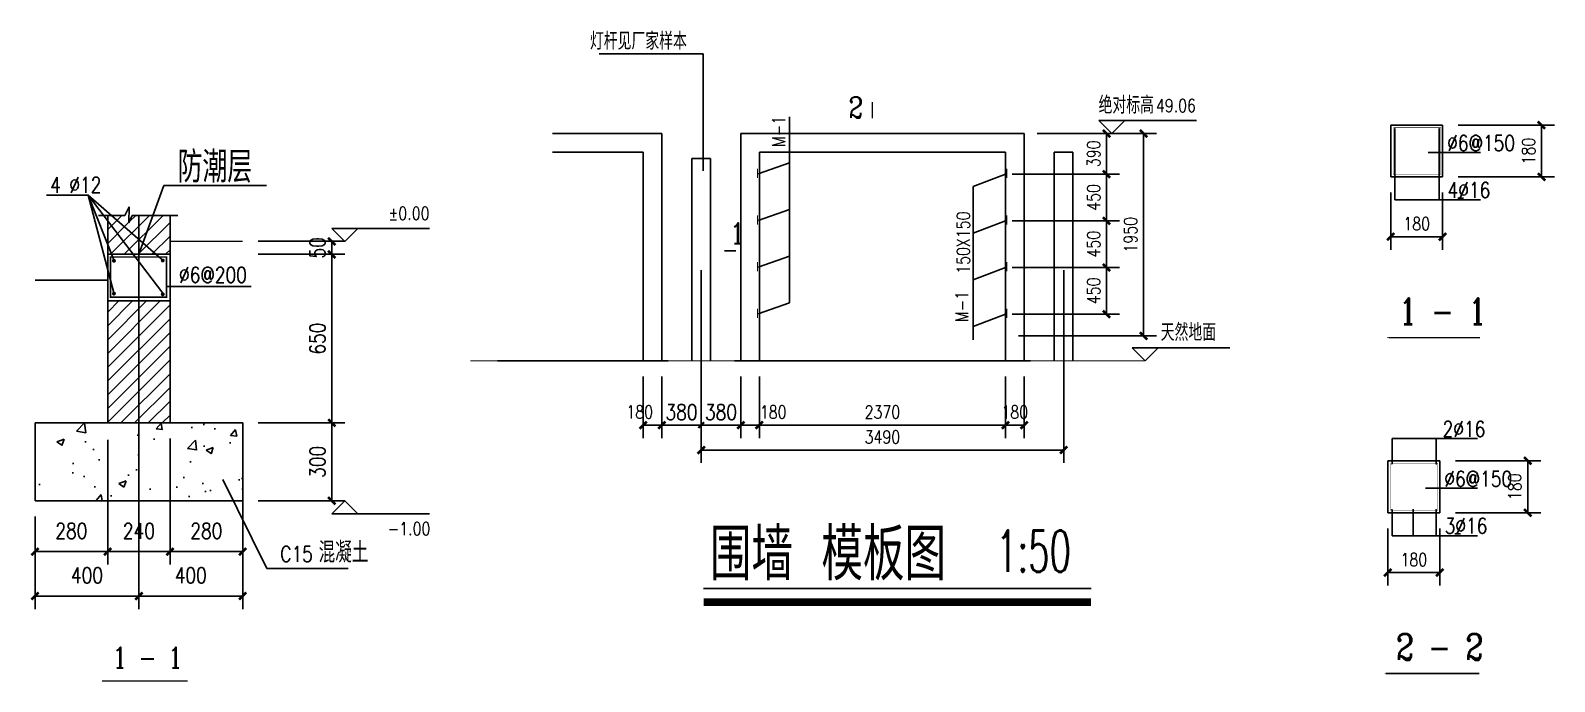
# Model space of a CAD drawing. Extents: x 782421 to 818568, y -186942 to -170294.
# Drawn here: x 803890 to 818568, y -176567 to -170294 of the extents above; entities that cross this region are included whole.
import ezdxf
from ezdxf.enums import TextEntityAlignment as Align

# ---------------------------------------------------------------- set-up
doc = ezdxf.new("R2010")
doc.units = 0
doc.header["$LTSCALE"] = 700
doc.header["$MEASUREMENT"] = 0
doc.linetypes.add('DOTE', pattern=[2.42, 2, -0.2, 0.02, -0.2])
doc.layers.get('0').update_dxf_attribs({"color": 150, "linetype": 'CONTINUOUS'})
for name, color, linetype in [('12', 7, 'CONTINUOUS'), ('DIM', 3, 'CONTINUOUS'), ('DOTE', 1, 'DOTE'), ('PO', 4, 'CONTINUOUS'), ('PUB_DIM', 3, 'CONTINUOUS'), ('WALL', 4, 'CONTINUOUS')]:
    doc.layers.add(name, color=color, linetype=linetype)
doc.styles.add('_HZTXT1', font='complex.shx', dxfattribs={"width": 0.8, "bigfont": 'hztxt.shx'})
doc.styles.add('_ROMANS', font='ROMANS.shx', dxfattribs={"width": 0.6})
doc.styles.add('DIM_FONT', font='SIMPLEX', dxfattribs={"width": 0.8})
doc.dimstyles.new('DIMN50', dxfattribs={"dimscale": 0.5, "dimtxt": 250, "dimasz": 1, "dimexe": 250, "dimexo": 300, "dimgap": 125, "dimtad": 1, "dimdec": 0, "dimzin": 0, "dimtxsty": 'DIM_FONT', "dimblk": '_DIMX', "dimblk1": '_DIMX', "dimblk2": '_DIMX', "dimsah": 1, "dimcen": 9, "dimdle": 48, "dimclrd": 256, "dimclrt": 7, "dimazin": 3, "dimtfac": 1, "dimtdec": 0, "dimtix": 1, "dimtmove": 0, "dimatfit": 3, "dimtolj": 1, "dimtzin": 0})
doc.dimstyles.new('NORMAL', dxfattribs={"dimtxt": 250, "dimasz": 1, "dimexe": 250, "dimexo": 300, "dimgap": 125, "dimtad": 1, "dimdec": 0, "dimzin": 0, "dimtxsty": 'DIM_FONT', "dimblk": '_DIMX', "dimblk1": '_DIMX', "dimblk2": '_DIMX', "dimsah": 1, "dimcen": 9, "dimdle": 48, "dimclrd": 256, "dimclrt": 7, "dimazin": 3, "dimtfac": 1, "dimtdec": 0, "dimtix": 1, "dimtmove": 0, "dimatfit": 3, "dimtolj": 1, "dimtzin": 0})
pattern_1 = [(45, (-759770.42, 149913.487), (-26.5165043, 26.5165043), [])]

# ---------------------------------------------------------------- blocks, each defined once
blk = doc.blocks.new('_DIMX')
blk.add_lwpolyline([(-70, -70, 50, 50, 0), (70, 70, 50, 50, 0)], format="xyseb")
blk = doc.blocks.new('*D4')
at = {"color": 0, "linetype": 'BYBLOCK'}
for p, q in [((851967, -133638), (851967, -135495)), ((855458, -133638), (855458, -135495))]:
    blk.add_line(p, q, dxfattribs=at)
at = {"linetype": 'BYBLOCK'}
blk.add_line((851968, -135370), (855457, -135370), dxfattribs=at)
at = {"linetype": 'BYBLOCK', "xscale": 0.5, "yscale": 0.5, "zscale": 0.5, "rotation": 180}
blk.add_blockref('_DIMX', (851967, -135370), dxfattribs=at)
at = {"linetype": 'BYBLOCK', "xscale": 0.5, "yscale": 0.5, "zscale": 0.5}
blk.add_blockref('_DIMX', (855458, -135370), dxfattribs=at)
at = {"color": 7, "linetype": 'BYBLOCK', "insert": (853712, -135245), "char_height": 125, "attachment_point": 5, "style": 'DIM_FONT'}
blk.add_mtext('\\A1;3490', dxfattribs=at)
blk = doc.blocks.new('*D20')
at = {"color": 0, "linetype": 'BYBLOCK'}
for p, q in [((818403, -147383), (819330, -147383)), ((818403, -147883), (819330, -147883))]:
    blk.add_line(p, q, dxfattribs=at)
at = {"linetype": 'BYBLOCK'}
blk.add_line((819205, -147383), (819205, -147882), dxfattribs=at)
at = {"linetype": 'BYBLOCK', "xscale": 0.5, "yscale": 0.5, "zscale": 0.5}
for p, rotation in [((819205, -147383), 90), ((819205, -147883), 270)]:
    blk.add_blockref('_DIMX', p, dxfattribs=dict(at, rotation=rotation))
at = {"color": 7, "linetype": 'BYBLOCK', "insert": (819080, -147633), "char_height": 125, "attachment_point": 5, "rotation": 90, "style": 'DIM_FONT'}
blk.add_mtext('\\A1;180', dxfattribs=at)
blk = doc.blocks.new('*D21')
at = {"color": 0, "linetype": 'BYBLOCK'}
for p, q in [((861346, -133214), (861346, -133765)), ((861846, -133214), (861846, -133765))]:
    blk.add_line(p, q, dxfattribs=at)
at = {"linetype": 'BYBLOCK'}
blk.add_line((861347, -133640), (861846, -133640), dxfattribs=at)
at = {"linetype": 'BYBLOCK', "xscale": 0.5, "yscale": 0.5, "zscale": 0.5, "rotation": 180}
blk.add_blockref('_DIMX', (861346, -133640), dxfattribs=at)
at = {"linetype": 'BYBLOCK', "xscale": 0.5, "yscale": 0.5, "zscale": 0.5}
blk.add_blockref('_DIMX', (861846, -133640), dxfattribs=at)
at = {"color": 7, "linetype": 'BYBLOCK', "insert": (861596, -133515), "char_height": 125, "attachment_point": 5, "style": 'DIM_FONT'}
blk.add_mtext('\\A1;180', dxfattribs=at)
blk = doc.blocks.new('*D22')
at = {"color": 0, "linetype": 'BYBLOCK'}
for p, q in [((852348, -134661), (852348, -135255)), ((852527, -134661), (852527, -135255))]:
    blk.add_line(p, q, dxfattribs=at)
at = {"linetype": 'BYBLOCK'}
blk.add_line((852348, -135130), (852527, -135130), dxfattribs=at)
at = {"linetype": 'BYBLOCK', "xscale": 0.5, "yscale": 0.5, "zscale": 0.5, "rotation": 180}
blk.add_blockref('_DIMX', (852348, -135130), dxfattribs=at)
at = {"linetype": 'BYBLOCK', "xscale": 0.5, "yscale": 0.5, "zscale": 0.5}
blk.add_blockref('_DIMX', (852527, -135130), dxfattribs=at)
at = {"color": 7, "linetype": 'BYBLOCK', "insert": (852660, -135005), "char_height": 125, "attachment_point": 5, "style": 'DIM_FONT'}
blk.add_mtext('\\A1;180', dxfattribs=at)
blk = doc.blocks.new('*D23')
at = {"color": 0, "linetype": 'BYBLOCK'}
for p, q in [((852527, -134661), (852527, -135255)), ((854897, -134661), (854897, -135255))]:
    blk.add_line(p, q, dxfattribs=at)
at = {"linetype": 'BYBLOCK'}
blk.add_line((852528, -135130), (854897, -135130), dxfattribs=at)
at = {"linetype": 'BYBLOCK', "xscale": 0.5, "yscale": 0.5, "zscale": 0.5, "rotation": 180}
blk.add_blockref('_DIMX', (852527, -135130), dxfattribs=at)
at = {"linetype": 'BYBLOCK', "xscale": 0.5, "yscale": 0.5, "zscale": 0.5}
blk.add_blockref('_DIMX', (854897, -135130), dxfattribs=at)
at = {"color": 7, "linetype": 'BYBLOCK', "insert": (853712, -135005), "char_height": 125, "attachment_point": 5, "style": 'DIM_FONT'}
blk.add_mtext('\\A1;2370', dxfattribs=at)
blk = doc.blocks.new('*D24')
at = {"color": 0, "linetype": 'BYBLOCK'}
for p, q in [((854897, -134661), (854897, -135255)), ((855077, -134661), (855077, -135255))]:
    blk.add_line(p, q, dxfattribs=at)
at = {"linetype": 'BYBLOCK'}
for p, q in [((854897, -135130), (854896, -135130)), ((854897, -135130), (855077, -135130)), ((855078, -135130), (855078, -135130))]:
    blk.add_line(p, q, dxfattribs=at)
at = {"linetype": 'BYBLOCK', "xscale": 0.5, "yscale": 0.5, "zscale": 0.5}
blk.add_blockref('_DIMX', (854897, -135130), dxfattribs=at)
at = {"linetype": 'BYBLOCK', "xscale": 0.5, "yscale": 0.5, "zscale": 0.5, "rotation": 180}
blk.add_blockref('_DIMX', (855077, -135130), dxfattribs=at)
at = {"color": 7, "linetype": 'BYBLOCK', "insert": (854987, -135005), "char_height": 125, "attachment_point": 5, "style": 'DIM_FONT'}
blk.add_mtext('\\A1;180', dxfattribs=at)
blk = doc.blocks.new('*D25')
at = {"color": 0, "linetype": 'BYBLOCK'}
for p, q in [((820634, -147401), (821456, -147401)), ((820634, -147901), (821456, -147901))]:
    blk.add_line(p, q, dxfattribs=at)
at = {"linetype": 'BYBLOCK'}
blk.add_line((821331, -147402), (821331, -147901), dxfattribs=at)
at = {"linetype": 'BYBLOCK', "xscale": 0.5, "yscale": 0.5, "zscale": 0.5}
for p, rotation in [((821331, -147401), 90), ((821331, -147901), 270)]:
    blk.add_blockref('_DIMX', p, dxfattribs=dict(at, rotation=rotation))
at = {"color": 7, "linetype": 'BYBLOCK', "insert": (821206, -147651), "char_height": 125, "attachment_point": 5, "rotation": 90, "style": 'DIM_FONT'}
blk.add_mtext('\\A1;180', dxfattribs=at)
blk = doc.blocks.new('*D26')
at = {"color": 0, "linetype": 'BYBLOCK'}
for p, q in [((861337, -136546), (861337, -137097)), ((861837, -136546), (861837, -137097))]:
    blk.add_line(p, q, dxfattribs=at)
at = {"linetype": 'BYBLOCK'}
blk.add_line((861338, -136972), (861837, -136972), dxfattribs=at)
at = {"linetype": 'BYBLOCK', "xscale": 0.5, "yscale": 0.5, "zscale": 0.5, "rotation": 180}
blk.add_blockref('_DIMX', (861337, -136972), dxfattribs=at)
at = {"linetype": 'BYBLOCK', "xscale": 0.5, "yscale": 0.5, "zscale": 0.5}
blk.add_blockref('_DIMX', (861837, -136972), dxfattribs=at)
at = {"color": 7, "linetype": 'BYBLOCK', "insert": (861587, -136847), "char_height": 125, "attachment_point": 5, "style": 'DIM_FONT'}
blk.add_mtext('\\A1;180', dxfattribs=at)
blk = doc.blocks.new('*D27')
at = {"color": 0, "linetype": 'BYBLOCK'}
for p, q in [((814973, -147140), (815766, -147140)), ((814733, -147530), (815766, -147530))]:
    blk.add_line(p, q, dxfattribs=at)
at = {"linetype": 'BYBLOCK'}
blk.add_line((815641, -147140), (815641, -147529), dxfattribs=at)
at = {"linetype": 'BYBLOCK', "xscale": 0.5, "yscale": 0.5, "zscale": 0.5}
for p, rotation in [((815641, -147140), 90), ((815641, -147530), 270)]:
    blk.add_blockref('_DIMX', p, dxfattribs=dict(at, rotation=rotation))
at = {"color": 7, "linetype": 'BYBLOCK', "insert": (815516, -147335), "char_height": 125, "attachment_point": 5, "rotation": 90, "style": 'DIM_FONT'}
blk.add_mtext('\\A1;390', dxfattribs=at)
blk = doc.blocks.new('*D28')
at = {"color": 0, "linetype": 'BYBLOCK'}
for p, q in [((814733, -147530), (815766, -147530)), ((814733, -147980), (815766, -147980))]:
    blk.add_line(p, q, dxfattribs=at)
at = {"linetype": 'BYBLOCK'}
blk.add_line((815641, -147530), (815641, -147979), dxfattribs=at)
at = {"linetype": 'BYBLOCK', "xscale": 0.5, "yscale": 0.5, "zscale": 0.5}
for p, rotation in [((815641, -147530), 90), ((815641, -147980), 270)]:
    blk.add_blockref('_DIMX', p, dxfattribs=dict(at, rotation=rotation))
at = {"color": 7, "linetype": 'BYBLOCK', "insert": (815516, -147755), "char_height": 125, "attachment_point": 5, "rotation": 90, "style": 'DIM_FONT'}
blk.add_mtext('\\A1;450', dxfattribs=at)
blk = doc.blocks.new('*D29')
at = {"color": 0, "linetype": 'BYBLOCK'}
for p, q in [((814733, -147980), (815766, -147980)), ((814733, -148430), (815766, -148430))]:
    blk.add_line(p, q, dxfattribs=at)
at = {"linetype": 'BYBLOCK'}
blk.add_line((815641, -147980), (815641, -148429), dxfattribs=at)
at = {"linetype": 'BYBLOCK', "xscale": 0.5, "yscale": 0.5, "zscale": 0.5}
for p, rotation in [((815641, -147980), 90), ((815641, -148430), 270)]:
    blk.add_blockref('_DIMX', p, dxfattribs=dict(at, rotation=rotation))
at = {"color": 7, "linetype": 'BYBLOCK', "insert": (815516, -148205), "char_height": 125, "attachment_point": 5, "rotation": 90, "style": 'DIM_FONT'}
blk.add_mtext('\\A1;450', dxfattribs=at)
blk = doc.blocks.new('*D30')
at = {"color": 0, "linetype": 'BYBLOCK'}
for p, q in [((814733, -148430), (815766, -148430)), ((814733, -148880), (815766, -148880))]:
    blk.add_line(p, q, dxfattribs=at)
at = {"linetype": 'BYBLOCK'}
blk.add_line((815641, -148430), (815641, -148879), dxfattribs=at)
at = {"linetype": 'BYBLOCK', "xscale": 0.5, "yscale": 0.5, "zscale": 0.5}
for p, rotation in [((815641, -148430), 90), ((815641, -148880), 270)]:
    blk.add_blockref('_DIMX', p, dxfattribs=dict(at, rotation=rotation))
at = {"color": 7, "linetype": 'BYBLOCK', "insert": (815516, -148655), "char_height": 125, "attachment_point": 5, "rotation": 90, "style": 'DIM_FONT'}
blk.add_mtext('\\A1;450', dxfattribs=at)
blk = doc.blocks.new('*D32')
at = {"color": 0, "linetype": 'BYBLOCK'}
for p, q in [((760648, -149196.3), (760981.1, -149196.3)), ((760648, -149496.3), (760981.1, -149496.3))]:
    blk.add_line(p, q, dxfattribs=at)
at = {"linetype": 'BYBLOCK'}
blk.add_line((760931.1, -149496.1), (760931.1, -149196.5), dxfattribs=at)
at = {"linetype": 'BYBLOCK', "xscale": 0.2, "yscale": 0.2, "zscale": 0.2}
for p, rotation in [((760931.1, -149196.3), 90), ((760931.1, -149496.3), 270)]:
    blk.add_blockref('_DIMX', p, dxfattribs=dict(at, rotation=rotation))
at = {"color": 7, "linetype": 'BYBLOCK', "insert": (760876.1, -149346.3), "char_height": 60, "attachment_point": 5, "rotation": 90, "style": 'DIM_FONT'}
blk.add_mtext('\\A1;300', dxfattribs=at)
blk = doc.blocks.new('*D33')
at = {"color": 0, "linetype": 'BYBLOCK'}
for p, q in [((769595.4, -149556.3), (769595.4, -149913.5)), ((769995.4, -149556.3), (769995.4, -149913.5))]:
    blk.add_line(p, q, dxfattribs=at)
at = {"linetype": 'BYBLOCK'}
blk.add_line((769595.6, -149863.5), (769995.2, -149863.5), dxfattribs=at)
at = {"linetype": 'BYBLOCK', "xscale": 0.2, "yscale": 0.2, "zscale": 0.2, "rotation": 180}
blk.add_blockref('_DIMX', (769595.4, -149863.5), dxfattribs=at)
at = {"linetype": 'BYBLOCK', "xscale": 0.2, "yscale": 0.2, "zscale": 0.2}
blk.add_blockref('_DIMX', (769995.4, -149863.5), dxfattribs=at)
at = {"color": 7, "linetype": 'BYBLOCK', "insert": (769795.4, -149783.5), "char_height": 60, "attachment_point": 5, "style": 'DIM_FONT'}
blk.add_mtext('\\A1;400', dxfattribs=at)
blk = doc.blocks.new('*D34')
at = {"color": 0, "linetype": 'BYBLOCK'}
blk.add_line((770395.4, -149556.3), (770395.4, -149913.5), dxfattribs=at)
at = {"linetype": 'BYBLOCK'}
blk.add_line((769995.6, -149863.5), (770395.2, -149863.5), dxfattribs=at)
at = {"linetype": 'BYBLOCK', "xscale": 0.2, "yscale": 0.2, "zscale": 0.2, "rotation": 180}
blk.add_blockref('_DIMX', (769995.4, -149863.5), dxfattribs=at)
at = {"linetype": 'BYBLOCK', "xscale": 0.2, "yscale": 0.2, "zscale": 0.2}
blk.add_blockref('_DIMX', (770395.4, -149863.5), dxfattribs=at)
at = {"color": 7, "linetype": 'BYBLOCK', "insert": (770195.4, -149783.5), "char_height": 60, "attachment_point": 5, "style": 'DIM_FONT'}
blk.add_mtext('\\A1;400', dxfattribs=at)
blk = doc.blocks.new('*D35')
at = {"color": 0, "linetype": 'BYBLOCK'}
for p, q in [((769875.4, -149261.2), (769875.4, -149742.4)), ((769595.4, -149556.3), (769595.4, -149742.4))]:
    blk.add_line(p, q, dxfattribs=at)
at = {"linetype": 'BYBLOCK'}
blk.add_line((769875.2, -149692.4), (769595.6, -149692.4), dxfattribs=at)
at = {"linetype": 'BYBLOCK', "xscale": 0.2, "yscale": 0.2, "zscale": 0.2, "rotation": 180}
blk.add_blockref('_DIMX', (769595.4, -149692.4), dxfattribs=at)
at = {"linetype": 'BYBLOCK', "xscale": 0.2, "yscale": 0.2, "zscale": 0.2}
blk.add_blockref('_DIMX', (769875.4, -149692.4), dxfattribs=at)
at = {"color": 7, "linetype": 'BYBLOCK', "insert": (769735.4, -149612.4), "char_height": 60, "attachment_point": 5, "style": 'DIM_FONT'}
blk.add_mtext('\\A1;280', dxfattribs=at)
blk = doc.blocks.new('*D36')
at = {"color": 0, "linetype": 'BYBLOCK'}
for p, q in [((770115.4, -149256.3), (770115.4, -149742.4)), ((770395.4, -149256.3), (770395.4, -149742.4))]:
    blk.add_line(p, q, dxfattribs=at)
at = {"linetype": 'BYBLOCK'}
blk.add_line((770395.2, -149692.4), (770115.6, -149692.4), dxfattribs=at)
at = {"linetype": 'BYBLOCK', "xscale": 0.2, "yscale": 0.2, "zscale": 0.2, "rotation": 180}
blk.add_blockref('_DIMX', (770115.4, -149692.4), dxfattribs=at)
at = {"linetype": 'BYBLOCK', "xscale": 0.2, "yscale": 0.2, "zscale": 0.2}
blk.add_blockref('_DIMX', (770395.4, -149692.4), dxfattribs=at)
at = {"color": 7, "linetype": 'BYBLOCK', "insert": (770255.4, -149612.4), "char_height": 60, "attachment_point": 5, "style": 'DIM_FONT'}
blk.add_mtext('\\A1;280', dxfattribs=at)
blk = doc.blocks.new('*D37')
at = {"color": 0, "linetype": 'BYBLOCK'}
blk.add_line((769875.4, -149561.8), (769875.4, -149742.4), dxfattribs=at)
at = {"linetype": 'BYBLOCK'}
blk.add_line((770115.2, -149692.4), (769875.6, -149692.4), dxfattribs=at)
at = {"linetype": 'BYBLOCK', "xscale": 0.2, "yscale": 0.2, "zscale": 0.2, "rotation": 180}
blk.add_blockref('_DIMX', (769875.4, -149692.4), dxfattribs=at)
at = {"linetype": 'BYBLOCK', "xscale": 0.2, "yscale": 0.2, "zscale": 0.2}
blk.add_blockref('_DIMX', (770115.4, -149692.4), dxfattribs=at)
at = {"color": 7, "linetype": 'BYBLOCK', "insert": (769995.4, -149612.4), "char_height": 60, "attachment_point": 5, "style": 'DIM_FONT'}
blk.add_mtext('\\A1;240', dxfattribs=at)
blk = doc.blocks.new('*D38')
at = {"color": 0, "linetype": 'BYBLOCK'}
blk.add_line((760648, -148546.3), (760981.1, -148546.3), dxfattribs=at)
at = {"linetype": 'BYBLOCK'}
blk.add_line((760931.1, -149196.1), (760931.1, -148546.5), dxfattribs=at)
at = {"linetype": 'BYBLOCK', "xscale": 0.2, "yscale": 0.2, "zscale": 0.2}
for p, rotation in [((760931.1, -148546.3), 90), ((760931.1, -149196.3), 270)]:
    blk.add_blockref('_DIMX', p, dxfattribs=dict(at, rotation=rotation))
at = {"color": 7, "linetype": 'BYBLOCK', "insert": (760876.1, -148871.3), "char_height": 60, "attachment_point": 5, "rotation": 90, "style": 'DIM_FONT'}
blk.add_mtext('\\A1;650', dxfattribs=at)
blk = doc.blocks.new('*D39')
at = {"color": 0, "linetype": 'BYBLOCK'}
blk.add_line((760648, -148496.3), (760981.1, -148496.3), dxfattribs=at)
at = {"linetype": 'BYBLOCK'}
for p, q in [((760931.1, -148496.1), (760931.1, -148495.9)), ((760931.1, -148546.3), (760931.1, -148496.3)), ((760931.1, -148546.5), (760931.1, -148546.7))]:
    blk.add_line(p, q, dxfattribs=at)
at = {"linetype": 'BYBLOCK', "xscale": 0.2, "yscale": 0.2, "zscale": 0.2}
for p, rotation in [((760931.1, -148496.3), 270), ((760931.1, -148546.3), 90)]:
    blk.add_blockref('_DIMX', p, dxfattribs=dict(at, rotation=rotation))
at = {"color": 7, "linetype": 'BYBLOCK', "insert": (760876.1, -148521.3), "char_height": 60, "attachment_point": 5, "rotation": 90, "style": 'DIM_FONT'}
blk.add_mtext('\\A1;50', dxfattribs=at)
blk = doc.blocks.new('*D41')
at = {"color": 0, "linetype": 'BYBLOCK'}
for p, q in [((811178, -149480), (811178, -150074)), ((811358, -149480), (811358, -150074))]:
    blk.add_line(p, q, dxfattribs=at)
at = {"linetype": 'BYBLOCK'}
blk.add_line((811357, -149949), (811178, -149949), dxfattribs=at)
at = {"linetype": 'BYBLOCK', "xscale": 0.5, "yscale": 0.5, "zscale": 0.5, "rotation": 180}
blk.add_blockref('_DIMX', (811178, -149949), dxfattribs=at)
at = {"linetype": 'BYBLOCK', "xscale": 0.5, "yscale": 0.5, "zscale": 0.5}
blk.add_blockref('_DIMX', (811358, -149949), dxfattribs=at)
at = {"color": 7, "linetype": 'BYBLOCK', "insert": (811145, -149822), "char_height": 125, "attachment_point": 5, "style": 'DIM_FONT'}
blk.add_mtext('\\A1;180', dxfattribs=at)
blk = doc.blocks.new('*D42')
at = {"color": 0, "linetype": 'BYBLOCK'}
for p, q in [((814973, -147140), (816122, -147140)), ((814793, -149090), (816122, -149090))]:
    blk.add_line(p, q, dxfattribs=at)
at = {"linetype": 'BYBLOCK'}
blk.add_line((815997, -147140), (815997, -149089), dxfattribs=at)
at = {"linetype": 'BYBLOCK', "xscale": 0.5, "yscale": 0.5, "zscale": 0.5}
for p, rotation in [((815997, -147140), 90), ((815997, -149090), 270)]:
    blk.add_blockref('_DIMX', p, dxfattribs=dict(at, rotation=rotation))
at = {"color": 7, "linetype": 'BYBLOCK', "insert": (815872, -148115), "char_height": 125, "attachment_point": 5, "rotation": 90, "style": 'DIM_FONT'}
blk.add_mtext('\\A1;1950', dxfattribs=at)
blk = doc.blocks.new('*D85')
at = {"color": 0, "linetype": 'BYBLOCK'}
blk.add_line((810350, -173627), (810350, -174146), dxfattribs=at)
at = {"linetype": 'BYBLOCK'}
for p, q in [((809969, -174096), (809969, -174096)), ((809970, -174096), (810350, -174096)), ((810350, -174096), (810351, -174096))]:
    blk.add_line(p, q, dxfattribs=at)
at = {"linetype": 'BYBLOCK', "xscale": 0.4, "yscale": 0.4, "zscale": 0.4}
blk.add_blockref('_DIMX', (809970, -174096), dxfattribs=at)
at = {"linetype": 'BYBLOCK', "xscale": 0.4, "yscale": 0.4, "zscale": 0.4, "rotation": 180}
blk.add_blockref('_DIMX', (810350, -174096), dxfattribs=at)
at = {"color": 7, "linetype": 'BYBLOCK', "insert": (810160, -173971), "char_height": 150, "attachment_point": 5, "style": 'DIM_FONT'}
blk.add_mtext('\\A1;380', dxfattribs=at)
blk = doc.blocks.new('*D86')
at = {"color": 0, "linetype": 'BYBLOCK'}
blk.add_line((810730, -173627), (810730, -174146), dxfattribs=at)
at = {"linetype": 'BYBLOCK'}
for p, q in [((810349, -174096), (810349, -174096)), ((810350, -174096), (810730, -174096)), ((810730, -174096), (810731, -174096))]:
    blk.add_line(p, q, dxfattribs=at)
at = {"linetype": 'BYBLOCK', "xscale": 0.4, "yscale": 0.4, "zscale": 0.4}
blk.add_blockref('_DIMX', (810350, -174096), dxfattribs=at)
at = {"linetype": 'BYBLOCK', "xscale": 0.4, "yscale": 0.4, "zscale": 0.4, "rotation": 180}
blk.add_blockref('_DIMX', (810730, -174096), dxfattribs=at)
at = {"color": 7, "linetype": 'BYBLOCK', "insert": (810540, -173971), "char_height": 150, "attachment_point": 5, "style": 'DIM_FONT'}
blk.add_mtext('\\A1;380', dxfattribs=at)
blk = doc.blocks.new('A$C3320738E')
at = {"layer": 'WALL'}
h = blk.add_hatch(dxfattribs=at)
h.set_pattern_fill('ANSI31', color=256, scale=300, style=0)
h.set_pattern_definition(pattern_1)
h.paths.add_polyline_path([(417.5, 1367.2), (417.5, 1517.2), (392.1, 1517.2), (379.2, 1487.9), (380.7, 1550.7), (363.6, 1517.2), (297.5, 1517.2), (297.5, 1367.2)])
h.paths.add_polyline_path([(417.5, 1517.2), (417.5, 1367.2), (537.5, 1367.2), (537.5, 1517.2)])
h = blk.add_hatch(dxfattribs=at)
h.set_pattern_fill('ANSI31', color=256, scale=300, style=0)
h.set_pattern_definition(pattern_1)
h.paths.add_polyline_path([(537.5, 1187.2), (417.5, 1187.2), (417.5, 717.2), (537.5, 717.2)])
h.paths.add_polyline_path([(417.5, 1187.2), (297.5, 1187.2), (297.5, 717.2), (417.5, 717.2)])
h = blk.add_hatch(dxfattribs=at)
h.set_pattern_fill('AR-CONC', color=256, scale=40, style=0)
h.set_pattern_definition([(50, (-759770.42, 149913.49), (286.90407, -25.100854), [30, -330]), (355, (-759770.42, 149913.5), (-55.50053, 300.87685), [24, -264]), (100.4514, (-759746.5, 149911.4), (231.40375, 275.77582), [25.49608, -280.45684]), (46.1842, (-759770.42, 149993.5), (426.89642, -66.2076), [45, -495]), (96.6356, (-759734.84, 149987.97), (373.86508, 389.64715), [38.24412, -420.6852]), (351.1842, (-759770.4, 149993.5), (373.86478, 389.64744), [36, -396]), (21, (-759730.42, 149973.49), (238.76282, -161.047556), [30, -330]), (326, (-759730.42, 149973.5), (97.32613, 290.06002), [24, -264]), (71.4514, (-759710.52, 149960.07), (336.08905, 129.0122), [25.49608, -280.45684]), (37.5, (-759770.42, 149913.49), (4.863942, 133.157542), [0, -260.8, 0, -268, 0, -265]), (7.5, (-759770.42, 149913.49), (105.227815, 157.764685), [0, -152.8, 0, -254.8, 0, -101]), (327.5, (-759859.62, 149913.49), (213.528974, -9.021949), [0, -100, 0, -312, 0, -414]), (317.5, (-759899.62, 149913.49), (233.274468, 40.041993), [0, -130, 0, -207.2, 0, -294])])
h.paths.add_polyline_path([(427.4, 417.2), (424, 717.2), (17.5, 717.2), (17.5, 417.2)])
h.paths.add_polyline_path([(427.4, 417.2), (817.5, 417.2), (817.5, 717.2), (424, 717.2)])
at = {"const_width": 6}
for points in [[(537.5, 1417.2), (817.5, 1417.2)], [(308.3, 1356.7), (524, 1356.7), (524, 1202.3), (308.3, 1202.3), (308.3, 1356.7)], [(17.5, 1267.2), (297.5, 1267.2)]]:
    blk.add_lwpolyline(points, dxfattribs=at)
at = {"const_width": 7.25}
for points in [[(505.7, 1343.4, 1), (513.5, 1343.4, 1)], [(317.7, 1342.2, 1), (325.4, 1342.2, 1)], [(317.7, 1215.6, 1), (325.4, 1215.6, 1)], [(505.7, 1213.2, 1), (513.5, 1213.2, 1)]]:
    blk.add_lwpolyline(points, format="xyb", close=True, dxfattribs=at)
at = {"layer": 'DIM'}
for p, q in [((222.7, 1594.9), (61.2, 1594.9)), ((513.2, 1341), (222.7, 1594.9)), ((222.7, 1594.9), (321.6, 1346.1)), ((222.7, 1594.9), (320.6, 1219.3)), ((222.7, 1594.9), (509.6, 1217)), ((524, 1243.2), (849.9, 1243.2))]:
    blk.add_line(p, q, dxfattribs=at)
at = {"layer": 'DOTE'}
blk.add_line((417.5, 1517.2), (417.5, 358.2), dxfattribs=at)
at = {"layer": 'PUB_DIM'}
for p, q in [((417.5, 1367.2), (513.7, 1632.5)), ((513.7, 1632.5), (909.5, 1632.5))]:
    blk.add_line(p, q, dxfattribs=at)
at = {"layer": 'WALL'}
for p, q in [((363.6, 1517.2), (380.7, 1550.7)), ((380.7, 1550.7), (379.2, 1487.9)), ((262.5, 1517.2), (363.6, 1517.2)), ((297.5, 1517.2), (297.5, 717.2)), ((379.2, 1487.9), (392.1, 1517.2)), ((392.1, 1517.2), (567.7, 1517.2)), ((537.5, 1517.2), (537.5, 717.2)), ((297.5, 1367.2), (537.5, 1367.2)), ((297.5, 1187.2), (537.5, 1187.2)), ((17.5, 717.2), (17.5, 417.2)), ((17.5, 717.2), (817.5, 717.2)), ((817.5, 717.2), (817.5, 417.2)), ((17.5, 417.2), (817.5, 417.2))]:
    blk.add_line(p, q, dxfattribs=at)
at = {"layer": 'DIM', "style": '_HZTXT1', "width": 0.8}
for s, p in [('4 %%c12', (75.7, 1604.6)), ('%%c6@200', (572.3, 1257.7))]:
    blk.add_text(s, height=60, dxfattribs=at).set_placement(p)
at = {"layer": 'PUB_DIM', "style": '_HZTXT1', "width": 0.8}
blk.add_text('防潮层', height=120, dxfattribs=at).set_placement((566.3, 1643.9))
at = {"layer": 'DIM'}
dim = blk.add_linear_dim(base=(1160.7, 717.2), p1=(817.5, 417.2), p2=(817.5, 717.2), angle=90, dimstyle='NORMAL', override={"dimtxt": 60, "dimasz": 0.2, "dimexe": 50, "dimexo": 60, "dimgap": 25}, dxfattribs=at)
dim.commit()
dim.dimension.update_dxf_attribs({"geometry": '*D32', "text_midpoint": (1105.7, 567.2), "insert": (-759770.4, 149913.5)})
at = {"layer": 'PUB_DIM'}
for base, p1, p2, picture, middle in [((1160.7, 1417.2), (817.5, 1367.2), (817.5, 1417.2), '*D39', (1105.7, 1392.2)), ((1160.7, 1367.2), (817.5, 717.2), (817.5, 1367.2), '*D38', (1105.7, 1042.2))]:
    dim = blk.add_linear_dim(base=base, p1=p1, p2=p2, angle=90, dimstyle='NORMAL', override={"dimtxt": 60, "dimasz": 0.2, "dimexe": 50, "dimexo": 60, "dimgap": 25, "dimse1": 1}, dxfattribs=at)
    dim.commit()
    dim.dimension.update_dxf_attribs({"geometry": picture, "text_midpoint": middle, "insert": (-759770.4, 149913.5)})
at = {"layer": 'WALL'}
for base, p1, p2, override, picture, middle in [((17.5, 221), (297.5, 712.3), (17.5, 417.2), {"dimtxt": 60, "dimasz": 0.2, "dimexe": 50, "dimexo": 60, "dimgap": 50}, '*D35', (157.5, 301)), ((297.5, 221), (537.5, 717.2), (297.5, 411.7), {"dimtxt": 60, "dimasz": 0.2, "dimexe": 50, "dimexo": 60, "dimgap": 50, "dimse1": 1}, '*D37', (417.5, 301)), ((537.5, 221), (817.5, 717.2), (537.5, 717.2), {"dimtxt": 60, "dimasz": 0.2, "dimexe": 50, "dimexo": 60, "dimgap": 50}, '*D36', (677.5, 301)), ((417.5, 50), (17.5, 417.2), (417.5, 417.2), {"dimtxt": 60, "dimasz": 0.2, "dimexe": 50, "dimexo": 60, "dimgap": 50}, '*D33', (217.5, 130)), ((817.5, 50), (417.5, 417.2), (817.5, 417.2), {"dimtxt": 60, "dimasz": 0.2, "dimexe": 50, "dimexo": 60, "dimgap": 50, "dimse1": 1}, '*D34', (617.5, 130))]:
    dim = blk.add_linear_dim(base=base, p1=p1, p2=p2, dimstyle='NORMAL', override=override, dxfattribs=at)
    dim.commit()
    dim.dimension.update_dxf_attribs({"geometry": picture, "text_midpoint": middle, "insert": (-769577.9, 149913.5)})

msp = doc.modelspace()

# ---------------------------------------------------------------- linework, layer by layer
at = {"color": 7, "linetype": 'BYBLOCK'}
for p, q in [((809969.9, -171286.9), (808917.2, -171286.9)), ((809969.9, -171286.9), (809969.9, -173476.9)), ((813459.9, -171286.9), (810730, -171286.9)), ((810730, -171286.9), (810730, -173476.9)), ((813459.9, -171286.9), (813459.9, -173476.9)), ((809790, -171466.9), (808917.2, -171466.9)), ((809790, -173476.9), (809790, -171466.9)), ((810259.9, -171526.9), (810259.9, -173476.9)), ((810439.9, -171526.9), (810259.9, -171526.9)), ((810439.9, -171526.9), (810439.9, -173476.9)), ((810910, -171466.9), (810910, -173476.9)), ((813280, -171466.9), (810910, -171466.9)), ((813280, -173476.9), (813280, -171466.9)), ((813749.9, -171466.9), (813749.9, -173476.9)), ((813749.9, -171466.9), (813929.9, -171466.9)), ((813929.9, -171466.9), (813929.9, -173476.9)), ((808388.8, -173476.9), (810029.9, -173476.9)), ((810670, -173476.9), (813519.9, -173476.9)), ((810373.3, -175671.5), (814104.3, -175671.5))]:
    msp.add_line(p, q, dxfattribs=at)
for points, const_width in [([(808127.2, -173476.9), (814625.2, -173476.9)], 10), ([(810373.3, -175802.2), (814104.3, -175802.2)], 75)]:
    msp.add_lwpolyline(points, dxfattribs=dict(at, const_width=const_width))
at = {"layer": '12', "const_width": 4}
for points in [[(817017, -171229), (817017, -171239), (817017, -171684.7), (817470.6, -171684.7), (817470.6, -171226.6), (817017, -171226.6)], [(816989.3, -174464.3), (816989.3, -174474.3), (816989.3, -174920), (817443, -174920), (817443, -174461.9), (816989.3, -174461.9)]]:
    msp.add_lwpolyline(points, dxfattribs=at)
at = {"layer": '12', "const_width": 4.75}
for points in [[(817026.2, -171238.4, 1), (817031.4, -171238.4, 1)], [(817456.2, -171238.4, 1), (817461.4, -171238.4, 1)], [(817023.8, -171675.3, 1), (817029, -171675.3, 1)], [(817453.8, -171672.9, 1), (817459.1, -171672.9, 1)], [(816998.5, -174473.7, 1), (817003.8, -174473.7, 1)], [(817428.5, -174473.7, 1), (817433.8, -174473.7, 1)], [(816996.1, -174910.6, 1), (817001.4, -174910.6, 1)], [(817201.7, -174908.2, 1), (817206.9, -174908.2, 1)], [(817426.2, -174908.2, 1), (817431.4, -174908.2, 1)]]:
    msp.add_lwpolyline(points, format="xyb", close=True, dxfattribs=at)
at = {"layer": 'DIM'}
for p, q in [((810367.6, -170517.4), (809367.9, -170517.4)), ((810367.6, -171644.6), (810367.6, -170517.4)), ((817031.1, -171239.5), (817031.1, -171926.5)), ((817456.4, -171239.5), (817456.4, -171926.5)), ((817352.3, -171470), (817853.4, -171470)), ((817031.1, -171926.5), (817853.4, -171926.5)), ((817635.7, -171910), (817689.8, -171910)), ((817003.5, -174470.4), (817003.5, -174224.8)), ((817003.5, -174224.8), (817825.7, -174224.8)), ((817428.8, -174472.8), (817428.8, -174224.8)), ((817324.6, -174705.3), (817825.7, -174705.3)), ((817003.5, -174910.6), (817003.5, -175161.8)), ((817206.7, -174905.9), (817206.7, -175161.8)), ((817428.8, -174908.2), (817428.8, -175161.8)), ((817003.5, -175161.8), (817825.7, -175161.8)), ((817608, -175145.3), (817662.1, -175145.3))]:
    msp.add_line(p, q, dxfattribs=at)
at = {"layer": 'DIM', "const_width": 15}
for points in [[(811997.9, -170983.7), (811997.9, -171138.9)], [(810572.5, -172416.9), (810686.2, -172416.9)]]:
    msp.add_lwpolyline(points, dxfattribs=at)
at = {"layer": 'DIM'}
for points in [[(816955.6, -173253.5, 4, 4, 0), (816970.6, -173253.5, 15, 15, 0), (817851, -173253.5, 15, 15, 0)], [(816928, -176488.8, 4, 4, 0), (816943, -176488.8, 15, 15, 0), (817842.2, -176488.8, 15, 15, 0)]]:
    msp.add_lwpolyline(points, format="xyseb", dxfattribs=at)
at = {"layer": 'PO', "const_width": 10}
for points in [[(810893, -171714.6), (810893, -171624.9)], [(813293, -171714.6), (813293, -171624.9)], [(810893, -172164.6), (810893, -172074.9)], [(813293, -172164.6), (813293, -172074.9)], [(810893, -172614.6), (810893, -172524.9)], [(813293, -172614.6), (813293, -172524.9)], [(810893, -173064.6), (810893, -172974.9)], [(813293, -173064.6), (813293, -172974.9)]]:
    msp.add_lwpolyline(points, dxfattribs=at)
at = {"layer": 'PUB_DIM'}
for p, q in [((811200.8, -172918.8), (811200.8, -171125.4)), ((814178, -171161.9), (814428, -171161.9)), ((814303, -171286.9), (814178, -171161.9)), ((814303, -171161.9), (815119.4, -171161.9)), ((814428, -171161.9), (814303, -171286.9)), ((810899.1, -171674.3), (811200.8, -171568.8)), ((813280, -171676.9), (812969.3, -171797.4)), ((812969.3, -171797.4), (812969.3, -173274.7)), ((810899.1, -172124.3), (811200.8, -172018.8)), ((813280, -172126.9), (812969.3, -172247.4)), ((806791.7, -172200.4), (807041.7, -172200.4)), ((806916.7, -172325.4), (806791.7, -172200.4)), ((806916.7, -172200.4), (807733.1, -172200.4)), ((807041.7, -172200.4), (806916.7, -172325.4)), ((810899.1, -172574.3), (811200.8, -172468.8)), ((813280, -172576.9), (812969.3, -172697.4)), ((810899.1, -173024.3), (811200.8, -172918.8)), ((813280, -173026.9), (812969.3, -173147.4)), ((814500.2, -173351.9), (814750.2, -173351.9)), ((814625.2, -173476.9), (814500.2, -173351.9)), ((814625.2, -173351.9), (815441.5, -173351.9)), ((814750.2, -173351.9), (814625.2, -173476.9)), ((805743, -174620.7), (806166.9, -175477.2)), ((806916.7, -174825.4), (806791.7, -174950.4)), ((806791.7, -174950.4), (807041.7, -174950.4)), ((807041.7, -174950.4), (806916.7, -174825.4)), ((806916.7, -174950.4), (807733.1, -174950.4)), ((806166.9, -175477.2), (806950.1, -175477.2))]:
    msp.add_line(p, q, dxfattribs=at)
at = {"layer": 'WALL'}
for p, q in [((816990.4, -171205.2), (816990.4, -171705.2)), ((817490.4, -171205.2), (816990.4, -171205.2)), ((817490.4, -171705.2), (817490.4, -171205.2)), ((816990.4, -171705.2), (817490.4, -171705.2)), ((816962.7, -174440.5), (816962.7, -174940.5)), ((817462.7, -174440.5), (816962.7, -174440.5)), ((817462.7, -174940.5), (817462.7, -174440.5)), ((816962.7, -174940.5), (817462.7, -174940.5))]:
    msp.add_line(p, q, dxfattribs=at)
at = {"layer": 'WALL', "const_width": 10}
msp.add_lwpolyline([(804577.7, -176561.9), (805403, -176561.9)], dxfattribs=at)

# ---------------------------------------------------------------- block references
at = {"layer": 'PUB_DIM', "xscale": 2.5, "yscale": 2.5, "zscale": 2.5}
msp.add_blockref('A$C3320738E', (803890.1, -175868.3), dxfattribs=at)

# ---------------------------------------------------------------- texts
at = {"layer": 'DIM'}
for s, height, style, width, p in [('灯杆见厂家样本', 166.67, '_HZTXT1', 0.8, (809278.2, -170479)), ('2', 200, '_HZTXT1', 0.8, (811770.2, -171133.9)), ('绝对标高', 166.67, '_HZTXT1', 0.8, (814176.9, -171095.4)), ('%%c6@150', 150, 'DIM_FONT', 0.8, (817534.2, -171453.7)), ('4%%c16', 150, 'DIM_FONT', 0.8, (817537.6, -171906.6)), ('1', 200, '_HZTXT1', 0.8, (810630, -172346.2)), ('1 - 1', 250, '_HZTXT1', 0.8, (817069.1, -173122.6)), ('天然地面', 166.67, '_HZTXT1', 0.8, (814775.2, -173285.4)), ('2%%c16', 150, 'DIM_FONT', 0.8, (817489.7, -174209)), ('%%c6@150', 150, 'DIM_FONT', 0.8, (817506.6, -174689)), ('围墙 模板图', 500, '_HZTXT1', 0.8, (810432.9, -175591.4)), ('3%%c16', 150, 'DIM_FONT', 0.8, (817509.9, -175141.9)), ('1:50', 400, '_ROMANS', 0.6, (813190, -175511.1)), ('2 - 2', 250, '_HZTXT1', 0.8, (817041.4, -176357.9))]:
    msp.add_text(s, height=height, dxfattribs=dict(at, style=style, width=width)).set_placement(p)
at = {"layer": 'PUB_DIM', "style": 'DIM_FONT', "width": 0.8}
for s, p in [('49.06', (814921.9, -171017.7)), ('%%P0.00', (807535.6, -172056.3)), ('-1.00', (807535.6, -175094.5))]:
    msp.add_text(s, height=125, dxfattribs=at).set_placement(p, align=Align.MIDDLE)
at = {"layer": 'PUB_DIM', "style": '_HZTXT1', "width": 0.8}
for s, p in [('M-1', (811157.7, -171414.6)), ('150X150', (812936.2, -172638)), ('M-1', (812922.3, -173102.5))]:
    msp.add_text(s, height=125, rotation=90, dxfattribs=at).set_placement(p)
for s, height, p in [('混凝土', 200, (806664.4, -175421.9)), ('C15', 150, (806295.9, -175412.7))]:
    msp.add_text(s, height=height, dxfattribs=at).set_placement(p)
at = {"layer": 'WALL', "style": '_HZTXT1', "width": 0.8}
msp.add_text('1 - 1', height=200, dxfattribs=at).set_placement((804680.9, -176434.3))

# ---------------------------------------------------------------- dimensions: what is measured, and where the dimension line sits
at = {"layer": 'DIM'}
for base, p1, p2, picture, middle, set_off in [((817490.4, -172281.4), (816990.4, -171705.2), (817490.4, -171705.2), '*D21', (817240.4, -172156.4), (-44355.7, -38641.2)), ((817462.7, -175516.7), (816962.7, -174940.5), (817462.7, -174940.5), '*D26', (817212.7, -175391.7), (-44374.6, -38545))]:
    dim = msp.add_linear_dim(base=base, p1=p1, p2=p2, text='180', dimstyle='DIMN50', dxfattribs=at)
    dim.commit()
    dim.dimension.update_dxf_attribs({"geometry": picture, "text_midpoint": middle, "insert": set_off})
for base, p1, p2, picture, middle in [((813840, -174335.8), (810349.9, -172454.5), (813840, -172454.5), '*D4', (812095, -174210.8)), ((813280, -174095.7), (810910, -173476.9), (813280, -173476.9), '*D23', (812095, -173970.7)), ((813459.9, -174095.7), (813280, -173476.9), (813459.9, -173476.9), '*D24', (813369.9, -173970.7))]:
    dim = msp.add_linear_dim(base=base, p1=p1, p2=p2, dimstyle='DIMN50', override={"dimlfac": 1, "dimblk1": '_DIMX', "dimblk2": '_DIMX', "dimsah": 1}, dxfattribs=at)
    dim.commit()
    dim.dimension.update_dxf_attribs({"geometry": picture, "text_midpoint": middle, "insert": (-41617.5, -38966)})
for base, p1, p2, picture, middle, set_off in [((809790, -174095.7), (809969.9, -173476.9), (809790, -173476.9), '*D41', (809757, -173969), (-1387.6, -24147.2)), ((810910, -174095.7), (810730, -173476.9), (810910, -173476.9), '*D22', (811042.4, -173970.7), (-41617.5, -38966))]:
    dim = msp.add_linear_dim(base=base, p1=p1, p2=p2, dimstyle='DIMN50', override={"dimlfac": 1, "dimblk1": '_DIMX', "dimblk2": '_DIMX', "dimsah": 1}, dxfattribs=at)
    dim.commit()
    dim.dimension.update_dxf_attribs({"geometry": picture, "text_midpoint": middle, "dimtype": 160, "insert": set_off})
for base, p1, p2, picture, middle in [((810349.9, -174095.7), (809969.9, -173476.9), (810349.9, -173476.9), '*D85', (810159.9, -173970.7)), ((810730, -174095.7), (810349.9, -173476.9), (810730, -173476.9), '*D86', (810540, -173970.7))]:
    dim = msp.add_linear_dim(base=base, p1=p1, p2=p2, dimstyle='NORMAL', override={"dimtxt": 150, "dimasz": 0.4, "dimexe": 50, "dimexo": 150, "dimgap": 50, "dimse1": 1}, dxfattribs=at)
    dim.commit()
    dim.dimension.update_dxf_attribs({"geometry": picture, "text_midpoint": middle})
dim = msp.add_linear_dim(base=(818309.9, -174940.5), p1=(817462.7, -174440.5), p2=(817462.7, -174940.5), angle=90, text='180', dimstyle='DIMN50', dxfattribs=at)
dim.commit()
dim.dimension.update_dxf_attribs({"geometry": '*D25', "text_midpoint": (818184.9, -174690.5), "insert": (-3021, -27039.3)})
at = {"layer": 'PUB_DIM'}
for base, p1, p2, picture, middle in [((814253, -171676.9), (813435, -171286.9), (813195.1, -171676.9), '*D27', (814128, -171481.9)), ((814609.2, -173236.9), (813435, -171286.9), (813255.1, -173236.9), '*D42', (814484.2, -172261.9)), ((814253, -172126.9), (813195.1, -171676.9), (813195.1, -172126.9), '*D28', (814128, -171901.9)), ((814253, -172576.9), (813195.1, -172126.9), (813195.1, -172576.9), '*D29', (814128, -172351.9)), ((814253, -173026.9), (813195.1, -172576.9), (813195.1, -173026.9), '*D30', (814128, -172801.9))]:
    dim = msp.add_linear_dim(base=base, p1=p1, p2=p2, angle=90, dimstyle='DIMN50', dxfattribs=at)
    dim.commit()
    dim.dimension.update_dxf_attribs({"geometry": picture, "text_midpoint": middle, "insert": (-1387.6, -24147.2)})
dim = msp.add_linear_dim(base=(818442.7, -171705.2), p1=(817490.4, -171205.2), p2=(817490.4, -171705.2), angle=90, text='180', dimstyle='DIMN50', dxfattribs=at)
dim.commit()
dim.dimension.update_dxf_attribs({"geometry": '*D20', "text_midpoint": (818317.7, -171455.2), "insert": (-762.7, -23822.4)})

doc.saveas('drawing.dxf')
